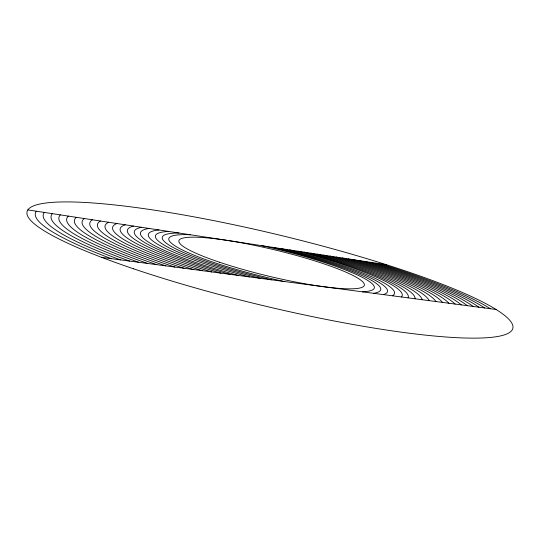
<?xml version="1.0" encoding="UTF-8"?>
<svg xmlns="http://www.w3.org/2000/svg" width="540" height="540" viewBox="0 0 540 540"><rect width="100%" height="100%" fill="white"/><g stroke="black" fill="none" stroke-linecap="round" stroke-linejoin="round"><path stroke-width="0.81" d="M101.79 257.411L496.091 309.481M27.83 209.905L386.613 264.769M272.302 247.293A112.334 15.923 13.5 0 1 373.592 293.301M271.431 279.815A112.334 15.923 13.5 0 1 175.844 248.9A112.334 15.923 13.5 0 1 178.963 233.017M289.676 249.946A126.569 17.969 13.5 0 1 392.398 295.785M249.318 276.892A126.569 17.969 13.5 0 1 158.989 229.966M229.932 274.334A140.879 20.034 13.5 0 1 141.548 227.293M304.216 252.173A140.879 20.034 13.5 0 1 408.085 297.857M211.768 271.931A155.27 22.12 13.5 0 1 125.267 224.802M317.284 254.171A155.27 22.12 13.5 0 1 422.138 299.714M261.995 245.714A105.665 14.965 13.5 0 1 357.075 274.833A105.665 14.965 13.5 0 1 362.408 291.823M284.033 281.475A105.665 14.965 13.5 0 1 182.135 249.851A105.665 14.965 13.5 0 1 190.377 234.765M281.36 248.677A119.327 16.922 13.5 0 1 383.4 294.597M260.044 278.309A119.327 16.922 13.5 0 1 168.669 231.444M298.053 251.228A134.575 19.123 13.5 0 1 401.436 296.98M238.255 275.434A134.575 19.123 13.5 0 1 149.026 228.44M220.954 273.146A147.893 21.047 13.5 0 1 133.495 226.064M310.736 253.166A147.893 21.047 13.5 0 1 415.098 298.782M202.406 270.695A162.938 23.24 13.5 0 1 116.89 223.526M323.818 255.17A162.938 23.24 13.5 0 1 429.158 300.638M193.165 269.474A170.64 24.368 13.5 0 1 108.641 222.264M330.143 256.135A170.64 24.368 13.5 0 1 435.935 301.536M184.012 268.265A178.369 25.502 13.5 0 1 100.487 221.015M336.292 257.074A178.369 25.502 13.5 0 1 442.517 302.4M174.913 267.064A186.125 26.642 13.5 0 1 92.394 219.78M342.279 257.992A186.125 26.642 13.5 0 1 448.922 303.25M165.854 265.869A193.907 27.79 13.5 0 1 84.348 218.545M348.131 258.89A193.907 27.79 13.5 0 1 455.173 304.074M156.816 264.674A201.724 28.951 13.5 0 1 76.336 217.323M353.869 259.767A201.724 28.951 13.5 0 1 461.295 304.884M147.778 263.486A209.574 30.125 13.5 0 1 68.33 216.101M359.498 260.624A209.574 30.125 13.5 0 1 467.289 305.674M138.733 262.291A217.465 31.3 13.5 0 1 60.338 214.873M365.026 261.468A217.465 31.3 13.5 0 1 473.182 306.45M129.668 261.09A225.382 32.495 13.5 0 1 52.34 213.651M370.467 262.305A225.382 32.495 13.5 0 1 478.967 307.22M120.575 259.889A233.341 33.696 13.5 0 1 44.334 212.429M375.833 263.122A233.341 33.696 13.5 0 1 484.663 307.969M111.449 258.687A241.34 34.904 13.5 0 1 36.308 211.201M381.119 263.932A241.34 34.904 13.5 0 1 490.266 308.711M219.578 262.251A95.33 13.487 13.5 0 0 364.136 285.741A95.33 13.487 13.5 0 0 231.167 241.022A95.33 13.487 13.5 0 0 219.578 262.251M133.468 268.772A249.818 36.2 13.5 0 0 512.359 329.63A249.818 36.2 13.5 0 0 163.991 211.667A249.818 36.2 13.5 0 0 133.468 268.772"/></g></svg>
